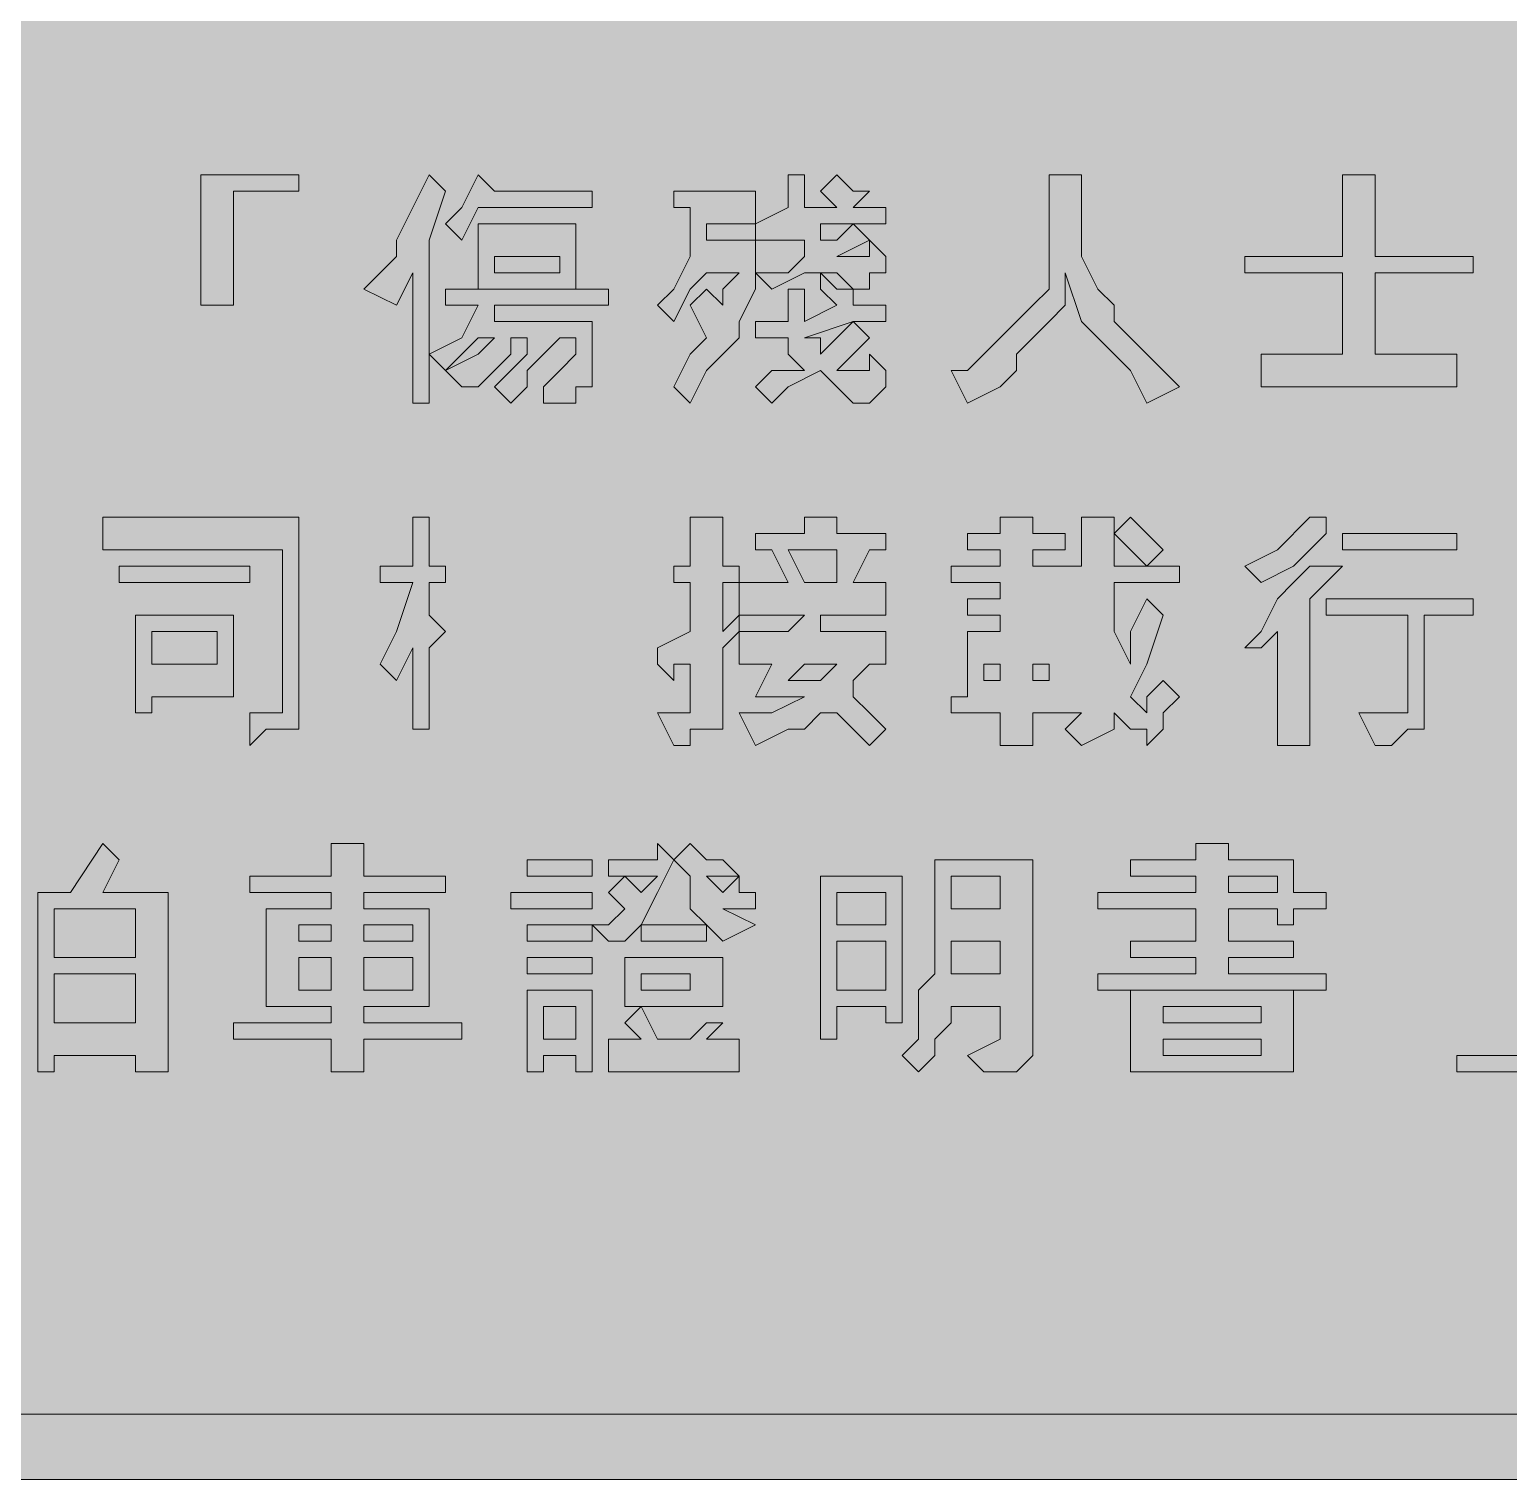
# Model space of a CAD drawing. Header units: metres. Extents: x 123 to 445, y 9 to 260.
# Drawn here: x 228.8 to 337.6, y 9.4 to 116.1 of the extents above; entities that cross this region are included whole.
import ezdxf

# ---------------------------------------------------------------- set-up
doc = ezdxf.new("R2010")
doc.units = ezdxf.units.M
doc.layers.add('FILL_BLACK_000000', color=7, linetype='Continuous', true_color=0x000000)
doc.layers.add('FILL_WHITE_FFFFFF', color=7, linetype='Continuous', true_color=0xffffff)

msp = doc.modelspace()

# ---------------------------------------------------------------- hatches: boundary and pattern name
at = {"layer": 'FILL_BLACK_000000', "true_color": 0x000000}
h = msp.add_hatch(color=7, dxfattribs=at)
h.dxf.hatch_style = 1
h.paths.add_polyline_path([(436.65, 259.97), (437.55, 259.56), (438.45, 259.15), (439.35, 258.96), (440.25, 258.75), (441.15, 258.21), (442.95, 256.56), (445.35, 254.16), (445.35, 250.56), (445.35, 18.96), (445.31, 17.16), (445.05, 15.36), (444.76, 14.46), (444.34, 13.56), (443.74, 12.66), (442.95, 11.76), (442.05, 11.57), (441.15, 11.16), (440.25, 10.75), (439.35, 10.56), (438.45, 9.87), (437.55, 9.51), (436.65, 9.38), (435.75, 9.36), (130.95, 9.36), (129.17, 9.57), (127.5, 10.11), (126.06, 10.88), (124.95, 11.76), (123.3, 13.56), (122.76, 14.46), (122.55, 15.36), (122.55, 18.96), (122.55, 250.56), (122.59, 252.34), (122.85, 254.01), (123.14, 254.77), (123.56, 255.45), (124.16, 256.06), (124.95, 256.56), (127.35, 258.96), (128.25, 259.15), (129.15, 259.56), (130.05, 259.97), (130.95, 260.16), (435.75, 260.16), (436.65, 259.97)])
h.paths.add_polyline_path([(129.19, 254.95), (128.38, 254.47), (127.65, 253.86), (127.04, 253.13), (126.56, 252.32), (126.26, 251.46), (126.15, 250.56), (126.15, 18.96), (126.36, 18.06), (126.9, 17.16), (128.55, 15.36), (128.6, 14.96), (128.76, 14.67), (129.3, 14.31), (130.07, 14.18), (130.95, 14.16), (435.75, 14.16), (436.65, 14.18), (437.55, 14.31), (438.45, 14.67), (439.35, 15.36), (440.04, 16.26), (440.4, 17.16), (440.53, 18.06), (440.55, 18.96), (440.55, 250.56), (440.55, 251.76), (440.53, 252.45), (440.4, 252.81), (440.04, 252.94), (439.35, 252.96), (437.55, 254.61), (436.65, 255.15), (435.75, 255.36), (130.95, 255.36), (130.05, 255.25), (129.19, 254.95)], flags=16)
h = msp.add_hatch(color=7, dxfattribs=at)
h.dxf.hatch_style = 1
h.paths.add_polyline_path([(243.75, 95.76), (241.35, 95.76), (241.35, 105.36), (248.55, 105.36), (248.55, 104.16), (243.75, 104.16), (243.75, 95.76)])
h = msp.add_hatch(color=7, dxfattribs=at)
h.dxf.hatch_style = 1
h.paths.add_polyline_path([(258.15, 88.56), (256.95, 88.56), (256.95, 98.16), (255.75, 95.76), (253.35, 96.96), (255.75, 99.36), (255.75, 100.56), (256.95, 102.96), (258.15, 105.36), (259.35, 104.16), (258.15, 100.56), (258.15, 88.56)])
h = msp.add_hatch(color=7, dxfattribs=at)
h.dxf.hatch_style = 1
h.paths.add_polyline_path([(270.15, 102.96), (261.75, 102.96), (260.55, 100.56), (259.35, 101.76), (260.55, 102.96), (261.75, 105.36), (262.95, 104.16), (270.15, 104.16), (270.15, 102.96)])
h = msp.add_hatch(color=7, dxfattribs=at)
h.dxf.hatch_style = 1
h.paths.add_polyline_path([(291.75, 98.16), (290.55, 98.16), (290.55, 96.96), (289.35, 96.96), (288.15, 98.16), (286.95, 98.16), (285.75, 98.16), (283.35, 96.96), (282.15, 98.16), (284.55, 98.16), (285.75, 99.36), (285.75, 100.56), (284.55, 100.56), (282.15, 100.56), (282.15, 101.76), (284.55, 102.96), (284.55, 104.16), (284.55, 105.36), (285.75, 105.36), (285.75, 104.16), (285.75, 102.96), (288.15, 102.96), (286.95, 104.16), (288.15, 105.36), (289.35, 104.16), (290.55, 104.16), (289.35, 102.96), (291.75, 102.96), (291.75, 101.76), (289.35, 101.76), (290.55, 100.56), (291.75, 99.36), (291.75, 98.16)])
h.paths.add_polyline_path([(286.95, 101.76), (286.95, 100.56), (288.15, 100.56), (289.35, 101.76), (286.95, 101.76)], flags=16)
h.paths.add_polyline_path([(288.15, 99.36), (289.35, 99.36), (290.55, 99.36), (290.55, 100.56), (288.15, 99.36)], flags=16)
h = msp.add_hatch(color=7, dxfattribs=at)
h.dxf.hatch_style = 1
h.paths.add_polyline_path([(306.15, 104.16), (306.15, 101.76), (306.15, 100.56), (306.15, 99.36), (307.35, 96.96), (308.55, 95.76), (308.55, 94.56), (309.75, 93.36), (310.95, 92.16), (312.15, 90.96), (313.35, 89.76), (310.95, 88.56), (309.75, 90.96), (308.55, 92.16), (306.15, 94.56), (304.95, 98.16), (304.95, 96.96), (304.95, 95.76), (303.75, 94.56), (302.55, 93.36), (301.35, 92.16), (301.35, 90.96), (300.15, 89.76), (297.75, 88.56), (296.55, 90.96), (297.75, 90.96), (298.95, 92.16), (300.15, 93.36), (301.35, 94.56), (302.55, 95.76), (303.75, 96.96), (303.75, 98.16), (303.75, 101.76), (303.75, 105.36), (306.15, 105.36), (306.15, 104.16)])
h = msp.add_hatch(color=7, dxfattribs=at)
h.dxf.hatch_style = 1
h.paths.add_polyline_path([(327.75, 105.36), (327.75, 104.16), (327.75, 99.36), (334.95, 99.36), (334.95, 98.16), (327.75, 98.16), (327.75, 92.16), (333.75, 92.16), (333.75, 89.76), (319.35, 89.76), (319.35, 92.16), (325.35, 92.16), (325.35, 98.16), (318.15, 98.16), (318.15, 99.36), (325.35, 99.36), (325.35, 105.36), (326.55, 105.36), (327.75, 105.36)])
h = msp.add_hatch(color=7, dxfattribs=at)
h.dxf.hatch_style = 1
h.paths.add_polyline_path([(282.15, 104.16), (282.15, 102.96), (282.15, 101.76), (278.55, 101.76), (278.55, 100.56), (282.15, 100.56), (282.15, 98.16), (282.15, 96.96), (280.95, 94.56), (280.95, 93.36), (278.55, 90.96), (277.35, 88.56), (276.15, 89.76), (277.35, 92.16), (278.55, 93.36), (277.35, 95.76), (278.55, 96.96), (279.75, 95.76), (279.75, 96.96), (280.95, 98.16), (278.55, 98.16), (277.35, 96.96), (276.15, 94.56), (274.95, 95.76), (276.15, 96.96), (277.35, 99.36), (277.35, 100.56), (277.35, 102.96), (276.15, 102.96), (276.15, 104.16), (282.15, 104.16)])
h = msp.add_hatch(color=7, dxfattribs=at)
h.dxf.hatch_style = 1
h.paths.add_polyline_path([(268.95, 96.96), (261.75, 96.96), (261.75, 101.76), (268.95, 101.76), (268.95, 96.96)])
h.paths.add_polyline_path([(267.75, 99.36), (262.95, 99.36), (262.95, 98.16), (267.75, 98.16), (267.75, 99.36)], flags=16)
h = msp.add_hatch(color=7, dxfattribs=at)
h.dxf.hatch_style = 1
h.paths.add_polyline_path([(288.15, 90.96), (289.35, 90.96), (290.55, 90.96), (290.55, 92.16), (291.75, 90.96), (291.75, 89.76), (290.55, 88.56), (289.35, 88.56), (288.15, 89.76), (286.95, 90.96), (284.55, 89.76), (283.35, 88.56), (282.15, 89.76), (283.35, 90.96), (285.75, 90.96), (284.55, 92.16), (284.55, 93.36), (282.15, 93.36), (282.15, 94.56), (284.55, 94.56), (284.55, 96.96), (285.75, 96.96), (285.75, 95.76), (285.75, 94.56), (288.15, 95.76), (286.95, 96.96), (286.95, 98.16), (288.15, 96.96), (289.35, 96.96), (289.35, 95.76), (291.75, 95.76), (291.75, 94.56), (289.35, 94.56), (290.55, 93.36), (288.15, 90.96)])
h.paths.add_polyline_path([(285.75, 93.36), (286.95, 93.36), (286.95, 92.16), (289.35, 94.56), (285.75, 93.36)], flags=16)
h = msp.add_hatch(color=7, dxfattribs=at)
h.dxf.hatch_style = 1
h.paths.add_polyline_path([(260.55, 93.36), (261.75, 95.76), (259.35, 95.76), (259.35, 96.96), (271.35, 96.96), (271.35, 95.76), (262.95, 95.76), (262.95, 94.56), (270.15, 94.56), (270.15, 92.16), (270.15, 90.96), (270.15, 89.76), (268.95, 89.76), (268.95, 88.56), (267.75, 88.56), (266.55, 88.56), (266.55, 89.76), (267.75, 90.96), (268.95, 92.16), (268.95, 93.36), (267.75, 93.36), (266.55, 92.16), (265.35, 90.96), (265.35, 89.76), (264.15, 88.56), (262.95, 89.76), (264.15, 90.96), (265.35, 92.16), (265.35, 93.36), (264.15, 93.36), (264.15, 92.16), (262.95, 90.96), (261.75, 89.76), (260.55, 89.76), (259.35, 90.96), (258.15, 92.16), (260.55, 93.36)])
h.paths.add_polyline_path([(261.75, 92.16), (262.95, 93.36), (261.75, 93.36), (259.35, 90.96), (261.75, 92.16)], flags=16)
h = msp.add_hatch(color=7, dxfattribs=at)
h.dxf.hatch_style = 1
h.paths.add_polyline_path([(248.55, 80.16), (248.55, 66.96), (248.55, 65.76), (248.55, 64.56), (247.35, 64.56), (246.15, 64.56), (244.95, 63.36), (244.95, 65.76), (246.15, 65.76), (247.35, 65.76), (247.35, 66.96), (247.35, 77.76), (234.15, 77.76), (234.15, 80.16), (248.55, 80.16)])
h = msp.add_hatch(color=7, dxfattribs=at)
h.dxf.hatch_style = 1
h.paths.add_polyline_path([(256.95, 64.56), (256.95, 70.56), (255.75, 68.16), (254.55, 69.36), (255.75, 71.76), (256.95, 75.36), (254.55, 75.36), (254.55, 76.56), (256.95, 76.56), (256.95, 80.16), (258.15, 80.16), (258.15, 76.56), (259.35, 76.56), (259.35, 75.36), (258.15, 75.36), (258.15, 72.96), (259.35, 71.76), (258.15, 70.56), (258.15, 64.56), (256.95, 64.56)])
h = msp.add_hatch(color=7, dxfattribs=at)
h.dxf.hatch_style = 1
h.paths.add_polyline_path([(277.35, 76.56), (277.35, 80.16), (278.55, 80.16), (279.75, 80.16), (279.75, 76.56), (280.95, 76.56), (280.95, 75.36), (279.75, 75.36), (279.75, 71.76), (280.95, 72.96), (280.95, 71.76), (279.75, 70.56), (279.75, 65.76), (279.75, 64.56), (278.55, 64.56), (277.35, 64.56), (277.35, 63.36), (276.15, 63.36), (274.95, 65.76), (276.15, 65.76), (277.35, 65.76), (277.35, 69.36), (276.15, 69.36), (276.15, 68.16), (274.95, 69.36), (274.95, 70.56), (277.35, 71.76), (277.35, 75.36), (276.15, 75.36), (276.15, 76.56), (277.35, 76.56)])
h = msp.add_hatch(color=7, dxfattribs=at)
h.dxf.hatch_style = 1
h.paths.add_polyline_path([(289.35, 68.16), (289.35, 66.96), (290.55, 65.76), (291.75, 64.56), (290.55, 63.36), (289.35, 64.56), (288.15, 65.76), (286.95, 65.76), (285.75, 64.56), (284.55, 64.56), (282.15, 63.36), (280.95, 65.76), (283.35, 65.76), (285.75, 66.96), (284.55, 66.96), (283.35, 66.96), (282.15, 66.96), (283.35, 69.36), (280.95, 69.36), (280.95, 71.76), (284.55, 71.76), (285.75, 72.96), (280.95, 72.96), (280.95, 75.36), (284.55, 75.36), (283.35, 77.76), (282.15, 77.76), (282.15, 78.96), (285.75, 78.96), (285.75, 80.16), (288.15, 80.16), (288.15, 78.96), (291.75, 78.96), (291.75, 77.76), (290.55, 77.76), (289.35, 75.36), (291.75, 75.36), (291.75, 72.96), (286.95, 72.96), (286.95, 71.76), (291.75, 71.76), (291.75, 69.36), (290.55, 69.36), (289.35, 68.16)])
h.paths.add_polyline_path([(285.75, 69.36), (284.55, 68.16), (286.95, 68.16), (288.15, 69.36), (285.75, 69.36)], flags=16)
h.paths.add_polyline_path([(284.55, 77.76), (285.75, 75.36), (288.15, 75.36), (288.15, 77.76), (284.55, 77.76)], flags=16)
h = msp.add_hatch(color=7, dxfattribs=at)
h.dxf.hatch_style = 1
h.paths.add_polyline_path([(297.75, 72.96), (297.75, 74.16), (300.15, 74.16), (300.15, 75.36), (296.55, 75.36), (296.55, 76.56), (300.15, 76.56), (300.15, 77.76), (297.75, 77.76), (297.75, 78.96), (300.15, 78.96), (300.15, 80.16), (302.55, 80.16), (302.55, 78.96), (304.95, 78.96), (304.95, 77.76), (302.55, 77.76), (302.55, 76.56), (306.15, 76.56), (306.15, 80.16), (307.35, 80.16), (308.55, 80.16), (308.55, 78.96), (308.55, 76.56), (313.35, 76.56), (313.35, 75.36), (308.55, 75.36), (308.55, 71.76), (309.75, 69.36), (309.75, 71.76), (310.95, 74.16), (312.15, 72.96), (310.95, 69.36), (309.75, 66.96), (310.95, 65.76), (310.95, 66.96), (312.15, 68.16), (313.35, 66.96), (312.15, 65.76), (312.15, 64.56), (310.95, 63.36), (310.95, 64.56), (309.75, 64.56), (308.55, 65.76), (308.55, 64.56), (306.15, 63.36), (304.95, 64.56), (306.15, 65.76), (302.55, 65.76), (302.55, 63.36), (300.15, 63.36), (300.15, 65.76), (296.55, 65.76), (296.55, 66.96), (297.75, 66.96), (297.75, 71.76), (300.15, 71.76), (300.15, 72.96), (297.75, 72.96)])
h.paths.add_polyline_path([(298.95, 69.36), (298.95, 68.16), (300.15, 68.16), (300.15, 69.36), (298.95, 69.36)], flags=16)
h.paths.add_polyline_path([(303.75, 69.36), (302.55, 69.36), (302.55, 68.16), (303.75, 68.16), (303.75, 69.36)], flags=16)
h = msp.add_hatch(color=7, dxfattribs=at)
h.dxf.hatch_style = 1
h.paths.add_polyline_path([(310.95, 78.96), (312.15, 77.76), (310.95, 76.56), (308.55, 78.96), (309.75, 80.16), (310.95, 78.96)])
h = msp.add_hatch(color=7, dxfattribs=at)
h.dxf.hatch_style = 1
h.paths.add_polyline_path([(320.55, 77.76), (322.95, 80.16), (324.15, 80.16), (324.15, 78.96), (321.75, 76.56), (319.35, 75.36), (318.15, 76.56), (320.55, 77.76)])
h = msp.add_hatch(color=7, dxfattribs=at)
h.dxf.hatch_style = 1
h.paths.add_polyline_path([(333.75, 78.96), (333.75, 77.76), (325.35, 77.76), (325.35, 78.96), (333.75, 78.96)])
h = msp.add_hatch(color=7, dxfattribs=at)
h.dxf.hatch_style = 1
h.paths.add_polyline_path([(244.95, 76.56), (244.95, 75.36), (235.35, 75.36), (235.35, 76.56), (244.95, 76.56)])
h = msp.add_hatch(color=7, dxfattribs=at)
h.dxf.hatch_style = 1
h.paths.add_polyline_path([(319.35, 71.76), (320.55, 74.16), (321.75, 75.36), (322.95, 76.56), (324.15, 76.56), (325.35, 76.56), (324.15, 75.36), (322.95, 74.16), (322.95, 63.36), (320.55, 63.36), (320.55, 71.76), (319.35, 70.56), (318.15, 70.56), (319.35, 71.76)])
h = msp.add_hatch(color=7, dxfattribs=at)
h.dxf.hatch_style = 1
h.paths.add_polyline_path([(324.15, 72.96), (324.15, 74.16), (334.95, 74.16), (334.95, 72.96), (331.35, 72.96), (331.35, 66.96), (331.35, 65.76), (331.35, 64.56), (330.15, 64.56), (328.95, 63.36), (327.75, 63.36), (326.55, 65.76), (328.95, 65.76), (330.15, 65.76), (330.15, 66.96), (330.15, 72.96), (324.15, 72.96)])
h = msp.add_hatch(color=7, dxfattribs=at)
h.dxf.hatch_style = 1
h.paths.add_polyline_path([(243.75, 66.96), (242.55, 66.96), (237.75, 66.96), (237.75, 65.76), (236.55, 65.76), (236.55, 72.96), (243.75, 72.96), (243.75, 66.96)])
h.paths.add_polyline_path([(242.55, 71.76), (237.75, 71.76), (237.75, 69.36), (242.55, 69.36), (242.55, 71.76)], flags=16)
h = msp.add_hatch(color=7, dxfattribs=at)
h.dxf.hatch_style = 1
h.paths.add_polyline_path([(234.15, 52.56), (238.95, 52.56), (238.95, 39.36), (236.55, 39.36), (236.55, 40.56), (230.55, 40.56), (230.55, 39.36), (229.35, 39.36), (229.35, 52.56), (231.75, 52.56), (234.15, 56.16), (235.35, 54.96), (234.15, 52.56)])
h.paths.add_polyline_path([(230.55, 51.36), (230.55, 47.76), (236.55, 47.76), (236.55, 51.36), (230.55, 51.36)], flags=16)
h.paths.add_polyline_path([(236.55, 46.56), (230.55, 46.56), (230.55, 42.96), (236.55, 42.96), (236.55, 46.56)], flags=16)
h = msp.add_hatch(color=7, dxfattribs=at)
h.dxf.hatch_style = 1
h.paths.add_polyline_path([(253.35, 53.76), (259.35, 53.76), (259.35, 52.56), (253.35, 52.56), (253.35, 51.36), (258.15, 51.36), (258.15, 44.16), (253.35, 44.16), (253.35, 42.96), (260.55, 42.96), (260.55, 41.76), (253.35, 41.76), (253.35, 39.36), (250.95, 39.36), (250.95, 41.76), (243.75, 41.76), (243.75, 42.96), (250.95, 42.96), (250.95, 44.16), (246.15, 44.16), (246.15, 51.36), (250.95, 51.36), (250.95, 52.56), (244.95, 52.56), (244.95, 53.76), (250.95, 53.76), (250.95, 56.16), (253.35, 56.16), (253.35, 54.96), (253.35, 53.76)])
h.paths.add_polyline_path([(250.95, 48.96), (250.95, 50.16), (248.55, 50.16), (248.55, 48.96), (250.95, 48.96)], flags=16)
h.paths.add_polyline_path([(248.55, 45.36), (250.95, 45.36), (250.95, 47.76), (248.55, 47.76), (248.55, 45.36)], flags=16)
h.paths.add_polyline_path([(253.35, 50.16), (253.35, 48.96), (256.95, 48.96), (256.95, 50.16), (253.35, 50.16)], flags=16)
h.paths.add_polyline_path([(256.95, 47.76), (253.35, 47.76), (253.35, 45.36), (256.95, 45.36), (256.95, 47.76)], flags=16)
h = msp.add_hatch(color=7, dxfattribs=at)
h.dxf.hatch_style = 1
h.paths.add_polyline_path([(271.35, 48.96), (270.15, 50.16), (271.35, 50.16), (272.55, 51.36), (271.35, 52.56), (272.55, 53.76), (271.35, 53.76), (271.35, 54.96), (274.95, 54.96), (274.95, 56.16), (276.15, 54.96), (274.95, 52.56), (273.75, 50.16), (272.55, 48.96), (271.35, 48.96)])
h.paths.add_polyline_path([(273.75, 52.56), (274.95, 53.76), (272.55, 53.76), (273.75, 52.56)], flags=16)
h = msp.add_hatch(color=7, dxfattribs=at)
h.dxf.hatch_style = 1
h.paths.add_polyline_path([(278.55, 54.96), (279.75, 54.96), (280.95, 53.76), (280.95, 52.56), (282.15, 52.56), (282.15, 51.36), (280.95, 51.36), (279.75, 51.36), (282.15, 50.16), (279.75, 48.96), (278.55, 50.16), (277.35, 51.36), (277.35, 52.56), (277.35, 53.76), (276.15, 54.96), (277.35, 56.16), (278.55, 54.96)])
h.paths.add_polyline_path([(279.75, 53.76), (278.55, 53.76), (279.75, 52.56), (280.95, 53.76), (279.75, 53.76)], flags=16)
h = msp.add_hatch(color=7, dxfattribs=at)
h.dxf.hatch_style = 1
h.paths.add_polyline_path([(314.55, 52.56), (314.55, 53.76), (309.75, 53.76), (309.75, 54.96), (314.55, 54.96), (314.55, 56.16), (315.75, 56.16), (316.95, 56.16), (316.95, 54.96), (321.75, 54.96), (321.75, 52.56), (324.15, 52.56), (324.15, 51.36), (321.75, 51.36), (321.75, 50.16), (320.55, 50.16), (320.55, 51.36), (316.95, 51.36), (316.95, 50.16), (316.95, 48.96), (321.75, 48.96), (321.75, 47.76), (316.95, 47.76), (316.95, 46.56), (324.15, 46.56), (324.15, 45.36), (307.35, 45.36), (307.35, 46.56), (314.55, 46.56), (314.55, 47.76), (309.75, 47.76), (309.75, 48.96), (314.55, 48.96), (314.55, 50.16), (314.55, 51.36), (307.35, 51.36), (307.35, 52.56), (314.55, 52.56)])
h.paths.add_polyline_path([(316.95, 52.56), (320.55, 52.56), (320.55, 53.76), (316.95, 53.76), (316.95, 52.56)], flags=16)
h = msp.add_hatch(color=7, dxfattribs=at)
h.dxf.hatch_style = 1
h.paths.add_polyline_path([(270.15, 54.96), (270.15, 53.76), (265.35, 53.76), (265.35, 54.96), (270.15, 54.96)])
h = msp.add_hatch(color=7, dxfattribs=at)
h.dxf.hatch_style = 1
h.paths.add_polyline_path([(302.55, 40.56), (301.35, 39.36), (300.15, 39.36), (298.95, 39.36), (297.75, 40.56), (300.15, 41.76), (300.15, 44.16), (296.55, 44.16), (296.55, 42.96), (295.35, 41.76), (295.35, 40.56), (294.15, 39.36), (292.95, 40.56), (294.15, 41.76), (294.15, 42.96), (294.15, 45.36), (295.35, 46.56), (295.35, 54.96), (302.55, 54.96), (302.55, 41.76), (302.55, 40.56)])
h.paths.add_polyline_path([(296.55, 53.76), (296.55, 51.36), (300.15, 51.36), (300.15, 53.76), (296.55, 53.76)], flags=16)
h.paths.add_polyline_path([(300.15, 48.96), (296.55, 48.96), (296.55, 46.56), (300.15, 46.56), (300.15, 48.96)], flags=16)
h = msp.add_hatch(color=7, dxfattribs=at)
h.dxf.hatch_style = 1
h.paths.add_polyline_path([(291.75, 42.96), (291.75, 44.16), (288.15, 44.16), (288.15, 41.76), (286.95, 41.76), (286.95, 53.76), (292.95, 53.76), (292.95, 42.96), (291.75, 42.96)])
h.paths.add_polyline_path([(288.15, 52.56), (288.15, 50.16), (291.75, 50.16), (291.75, 52.56), (288.15, 52.56)], flags=16)
h.paths.add_polyline_path([(291.75, 48.96), (288.15, 48.96), (288.15, 45.36), (291.75, 45.36), (291.75, 48.96)], flags=16)
h = msp.add_hatch(color=7, dxfattribs=at)
h.dxf.hatch_style = 1
h.paths.add_polyline_path([(270.15, 52.56), (270.15, 51.36), (264.15, 51.36), (264.15, 52.56), (270.15, 52.56)])
h = msp.add_hatch(color=7, dxfattribs=at)
h.dxf.hatch_style = 1
h.paths.add_polyline_path([(270.15, 50.16), (270.15, 48.96), (265.35, 48.96), (265.35, 50.16), (270.15, 50.16)])
h = msp.add_hatch(color=7, dxfattribs=at)
h.dxf.hatch_style = 1
h.paths.add_polyline_path([(273.75, 48.96), (273.75, 50.16), (278.55, 50.16), (278.55, 48.96), (273.75, 48.96)])
h = msp.add_hatch(color=7, dxfattribs=at)
h.dxf.hatch_style = 1
h.paths.add_polyline_path([(340.95, 48.96), (340.95, 39.36), (333.75, 39.36), (333.75, 40.56), (339.75, 40.56), (339.75, 48.96), (340.95, 48.96)])
h = msp.add_hatch(color=7, dxfattribs=at)
h.dxf.hatch_style = 1
h.paths.add_polyline_path([(270.15, 47.76), (270.15, 46.56), (265.35, 46.56), (265.35, 47.76), (270.15, 47.76)])
h = msp.add_hatch(color=7, dxfattribs=at)
h.dxf.hatch_style = 1
h.paths.add_polyline_path([(279.75, 44.16), (272.55, 44.16), (272.55, 47.76), (279.75, 47.76), (279.75, 44.16)])
h.paths.add_polyline_path([(277.35, 46.56), (273.75, 46.56), (273.75, 45.36), (277.35, 45.36), (277.35, 46.56)], flags=16)
h = msp.add_hatch(color=7, dxfattribs=at)
h.dxf.hatch_style = 1
h.paths.add_polyline_path([(270.15, 39.36), (268.95, 39.36), (268.95, 40.56), (266.55, 40.56), (266.55, 39.36), (265.35, 39.36), (265.35, 45.36), (270.15, 45.36), (270.15, 39.36)])
h.paths.add_polyline_path([(268.95, 44.16), (266.55, 44.16), (266.55, 41.76), (268.95, 41.76), (268.95, 44.16)], flags=16)
h = msp.add_hatch(color=7, dxfattribs=at)
h.dxf.hatch_style = 1
h.paths.add_polyline_path([(319.35, 39.36), (312.15, 39.36), (309.75, 39.36), (309.75, 45.36), (321.75, 45.36), (321.75, 39.36), (319.35, 39.36)])
h.paths.add_polyline_path([(312.15, 41.76), (312.15, 40.56), (319.35, 40.56), (319.35, 41.76), (312.15, 41.76)], flags=16)
h.paths.add_polyline_path([(319.35, 44.16), (312.15, 44.16), (312.15, 42.96), (319.35, 42.96), (319.35, 44.16)], flags=16)
h = msp.add_hatch(color=7, dxfattribs=at)
h.dxf.hatch_style = 1
h.paths.add_polyline_path([(274.95, 41.76), (277.35, 41.76), (278.55, 42.96), (279.75, 42.96), (278.55, 41.76), (280.95, 41.76), (280.95, 39.36), (271.35, 39.36), (271.35, 41.76), (273.75, 41.76), (272.55, 42.96), (273.75, 44.16), (274.95, 41.76)])
at = {"layer": 'FILL_WHITE_FFFFFF', "true_color": 0xffffff}
h = msp.add_hatch(color=7, dxfattribs=at)
h.dxf.hatch_style = 1
h.paths.add_polyline_path([(435.75, 255.36), (436.46, 255.34), (436.95, 255.21), (437.44, 254.85), (438.15, 254.16), (438.75, 254.01), (439.16, 253.65), (439.3, 253.36), (439.35, 252.96), (440.04, 252.94), (440.4, 252.81), (440.53, 252.45), (440.55, 251.76), (440.55, 250.56), (440.55, 18.96), (440.53, 18.06), (440.4, 17.16), (440.04, 16.26), (439.35, 15.36), (438.45, 14.67), (437.55, 14.31), (436.65, 14.18), (435.75, 14.16), (130.95, 14.16), (130.07, 14.18), (129.3, 14.31), (128.76, 14.67), (128.6, 14.96), (128.55, 15.36), (126.9, 17.16), (126.36, 18.06), (126.15, 18.96), (126.15, 250.56), (126.36, 251.44), (126.9, 252.21), (127.67, 252.75), (128.55, 252.96), (128.76, 253.84), (129.3, 254.61), (130.07, 255.15), (130.95, 255.36), (435.75, 255.36)])

# ---------------------------------------------------------------- linework, layer by layer
at = {"layer": 'FILL_BLACK_000000', "lineweight": 0, "true_color": 0x000000}
for points in [[(435.75, 9.36), (130.95, 9.36), (129.17, 9.57), (127.5, 10.11), (126.06, 10.88), (124.95, 11.76), (123.3, 13.56), (122.76, 14.46), (122.55, 15.36), (122.55, 18.96), (122.55, 250.56), (122.59, 252.34), (122.85, 254.01), (123.14, 254.77), (123.56, 255.45), (124.16, 256.06), (124.95, 256.56), (127.35, 258.96), (128.25, 259.15), (129.15, 259.56), (130.05, 259.97), (130.95, 260.16), (435.75, 260.16)], [(435.75, 255.36), (130.95, 255.36), (130.05, 255.25), (129.19, 254.95), (128.38, 254.47), (127.65, 253.86), (127.04, 253.13), (126.56, 252.32), (126.26, 251.46), (126.15, 250.56), (126.15, 18.96), (126.36, 18.06), (126.9, 17.16), (128.55, 15.36), (128.6, 14.96), (128.76, 14.67), (129.3, 14.31), (130.07, 14.18), (130.95, 14.16), (435.75, 14.16)]]:
    msp.add_lwpolyline(points, dxfattribs=at)
for points in [[(243.75, 95.76), (241.35, 95.76), (241.35, 105.36), (248.55, 105.36), (248.55, 104.16), (243.75, 104.16)], [(258.15, 88.56), (256.95, 88.56), (256.95, 98.16), (255.75, 95.76), (253.35, 96.96), (255.75, 99.36), (255.75, 100.56), (256.95, 102.96), (258.15, 105.36), (259.35, 104.16), (258.15, 100.56)], [(270.15, 102.96), (261.75, 102.96), (260.55, 100.56), (259.35, 101.76), (260.55, 102.96), (261.75, 105.36), (262.95, 104.16), (270.15, 104.16)], [(291.75, 98.16), (290.55, 98.16), (290.55, 96.96), (289.35, 96.96), (288.15, 98.16), (286.95, 98.16), (285.75, 98.16), (283.35, 96.96), (282.15, 98.16), (284.55, 98.16), (285.75, 99.36), (285.75, 100.56), (284.55, 100.56), (282.15, 100.56), (282.15, 101.76), (284.55, 102.96), (284.55, 104.16), (284.55, 105.36), (285.75, 105.36), (285.75, 104.16), (285.75, 102.96), (288.15, 102.96), (286.95, 104.16), (288.15, 105.36), (289.35, 104.16), (290.55, 104.16), (289.35, 102.96), (291.75, 102.96), (291.75, 101.76), (289.35, 101.76), (290.55, 100.56), (291.75, 99.36)], [(306.15, 104.16), (306.15, 101.76), (306.15, 100.56), (306.15, 99.36), (307.35, 96.96), (308.55, 95.76), (308.55, 94.56), (309.75, 93.36), (310.95, 92.16), (312.15, 90.96), (313.35, 89.76), (310.95, 88.56), (309.75, 90.96), (308.55, 92.16), (306.15, 94.56), (304.95, 98.16), (304.95, 96.96), (304.95, 95.76), (303.75, 94.56), (302.55, 93.36), (301.35, 92.16), (301.35, 90.96), (300.15, 89.76), (297.75, 88.56), (296.55, 90.96), (297.75, 90.96), (298.95, 92.16), (300.15, 93.36), (301.35, 94.56), (302.55, 95.76), (303.75, 96.96), (303.75, 98.16), (303.75, 101.76), (303.75, 105.36), (306.15, 105.36)], [(327.75, 105.36), (327.75, 104.16), (327.75, 99.36), (334.95, 99.36), (334.95, 98.16), (327.75, 98.16), (327.75, 92.16), (333.75, 92.16), (333.75, 89.76), (319.35, 89.76), (319.35, 92.16), (325.35, 92.16), (325.35, 98.16), (318.15, 98.16), (318.15, 99.36), (325.35, 99.36), (325.35, 105.36), (326.55, 105.36)], [(282.15, 104.16), (282.15, 102.96), (282.15, 101.76), (278.55, 101.76), (278.55, 100.56), (282.15, 100.56), (282.15, 98.16), (282.15, 96.96), (280.95, 94.56), (280.95, 93.36), (278.55, 90.96), (277.35, 88.56), (276.15, 89.76), (277.35, 92.16), (278.55, 93.36), (277.35, 95.76), (278.55, 96.96), (279.75, 95.76), (279.75, 96.96), (280.95, 98.16), (278.55, 98.16), (277.35, 96.96), (276.15, 94.56), (274.95, 95.76), (276.15, 96.96), (277.35, 99.36), (277.35, 100.56), (277.35, 102.96), (276.15, 102.96), (276.15, 104.16)], [(268.95, 96.96), (261.75, 96.96), (261.75, 101.76), (268.95, 101.76)], [(286.95, 101.76), (286.95, 100.56), (288.15, 100.56), (289.35, 101.76)], [(288.15, 99.36), (289.35, 99.36), (290.55, 99.36), (290.55, 100.56)], [(267.75, 99.36), (262.95, 99.36), (262.95, 98.16), (267.75, 98.16)], [(288.15, 90.96), (289.35, 90.96), (290.55, 90.96), (290.55, 92.16), (291.75, 90.96), (291.75, 89.76), (290.55, 88.56), (289.35, 88.56), (288.15, 89.76), (286.95, 90.96), (284.55, 89.76), (283.35, 88.56), (282.15, 89.76), (283.35, 90.96), (285.75, 90.96), (284.55, 92.16), (284.55, 93.36), (282.15, 93.36), (282.15, 94.56), (284.55, 94.56), (284.55, 96.96), (285.75, 96.96), (285.75, 95.76), (285.75, 94.56), (288.15, 95.76), (286.95, 96.96), (286.95, 98.16), (288.15, 96.96), (289.35, 96.96), (289.35, 95.76), (291.75, 95.76), (291.75, 94.56), (289.35, 94.56), (290.55, 93.36)], [(260.55, 93.36), (261.75, 95.76), (259.35, 95.76), (259.35, 96.96), (271.35, 96.96), (271.35, 95.76), (262.95, 95.76), (262.95, 94.56), (270.15, 94.56), (270.15, 92.16), (270.15, 90.96), (270.15, 89.76), (268.95, 89.76), (268.95, 88.56), (267.75, 88.56), (266.55, 88.56), (266.55, 89.76), (267.75, 90.96), (268.95, 92.16), (268.95, 93.36), (267.75, 93.36), (266.55, 92.16), (265.35, 90.96), (265.35, 89.76), (264.15, 88.56), (262.95, 89.76), (264.15, 90.96), (265.35, 92.16), (265.35, 93.36), (264.15, 93.36), (264.15, 92.16), (262.95, 90.96), (261.75, 89.76), (260.55, 89.76), (259.35, 90.96), (258.15, 92.16)], [(285.75, 93.36), (286.95, 93.36), (286.95, 92.16), (289.35, 94.56)], [(261.75, 92.16), (262.95, 93.36), (261.75, 93.36), (259.35, 90.96)], [(248.55, 80.16), (248.55, 66.96), (248.55, 65.76), (248.55, 64.56), (247.35, 64.56), (246.15, 64.56), (244.95, 63.36), (244.95, 65.76), (246.15, 65.76), (247.35, 65.76), (247.35, 66.96), (247.35, 77.76), (234.15, 77.76), (234.15, 80.16)], [(256.95, 64.56), (256.95, 70.56), (255.75, 68.16), (254.55, 69.36), (255.75, 71.76), (256.95, 75.36), (254.55, 75.36), (254.55, 76.56), (256.95, 76.56), (256.95, 80.16), (258.15, 80.16), (258.15, 76.56), (259.35, 76.56), (259.35, 75.36), (258.15, 75.36), (258.15, 72.96), (259.35, 71.76), (258.15, 70.56), (258.15, 64.56)], [(277.35, 76.56), (277.35, 80.16), (278.55, 80.16), (279.75, 80.16), (279.75, 76.56), (280.95, 76.56), (280.95, 75.36), (279.75, 75.36), (279.75, 71.76), (280.95, 72.96), (280.95, 71.76), (279.75, 70.56), (279.75, 65.76), (279.75, 64.56), (278.55, 64.56), (277.35, 64.56), (277.35, 63.36), (276.15, 63.36), (274.95, 65.76), (276.15, 65.76), (277.35, 65.76), (277.35, 69.36), (276.15, 69.36), (276.15, 68.16), (274.95, 69.36), (274.95, 70.56), (277.35, 71.76), (277.35, 75.36), (276.15, 75.36), (276.15, 76.56)], [(289.35, 68.16), (289.35, 66.96), (290.55, 65.76), (291.75, 64.56), (290.55, 63.36), (289.35, 64.56), (288.15, 65.76), (286.95, 65.76), (285.75, 64.56), (284.55, 64.56), (282.15, 63.36), (280.95, 65.76), (283.35, 65.76), (285.75, 66.96), (284.55, 66.96), (283.35, 66.96), (282.15, 66.96), (283.35, 69.36), (280.95, 69.36), (280.95, 71.76), (284.55, 71.76), (285.75, 72.96), (280.95, 72.96), (280.95, 75.36), (284.55, 75.36), (283.35, 77.76), (282.15, 77.76), (282.15, 78.96), (285.75, 78.96), (285.75, 80.16), (288.15, 80.16), (288.15, 78.96), (291.75, 78.96), (291.75, 77.76), (290.55, 77.76), (289.35, 75.36), (291.75, 75.36), (291.75, 72.96), (286.95, 72.96), (286.95, 71.76), (291.75, 71.76), (291.75, 69.36), (290.55, 69.36)], [(297.75, 72.96), (297.75, 74.16), (300.15, 74.16), (300.15, 75.36), (296.55, 75.36), (296.55, 76.56), (300.15, 76.56), (300.15, 77.76), (297.75, 77.76), (297.75, 78.96), (300.15, 78.96), (300.15, 80.16), (302.55, 80.16), (302.55, 78.96), (304.95, 78.96), (304.95, 77.76), (302.55, 77.76), (302.55, 76.56), (306.15, 76.56), (306.15, 80.16), (307.35, 80.16), (308.55, 80.16), (308.55, 78.96), (308.55, 76.56), (313.35, 76.56), (313.35, 75.36), (308.55, 75.36), (308.55, 71.76), (309.75, 69.36), (309.75, 71.76), (310.95, 74.16), (312.15, 72.96), (310.95, 69.36), (309.75, 66.96), (310.95, 65.76), (310.95, 66.96), (312.15, 68.16), (313.35, 66.96), (312.15, 65.76), (312.15, 64.56), (310.95, 63.36), (310.95, 64.56), (309.75, 64.56), (308.55, 65.76), (308.55, 64.56), (306.15, 63.36), (304.95, 64.56), (306.15, 65.76), (302.55, 65.76), (302.55, 63.36), (300.15, 63.36), (300.15, 65.76), (296.55, 65.76), (296.55, 66.96), (297.75, 66.96), (297.75, 71.76), (300.15, 71.76), (300.15, 72.96)], [(310.95, 78.96), (312.15, 77.76), (310.95, 76.56), (308.55, 78.96), (309.75, 80.16)], [(320.55, 77.76), (322.95, 80.16), (324.15, 80.16), (324.15, 78.96), (321.75, 76.56), (319.35, 75.36), (318.15, 76.56)], [(333.75, 78.96), (333.75, 77.76), (325.35, 77.76), (325.35, 78.96)], [(284.55, 77.76), (285.75, 75.36), (288.15, 75.36), (288.15, 77.76)], [(244.95, 76.56), (244.95, 75.36), (235.35, 75.36), (235.35, 76.56)], [(319.35, 71.76), (320.55, 74.16), (321.75, 75.36), (322.95, 76.56), (324.15, 76.56), (325.35, 76.56), (324.15, 75.36), (322.95, 74.16), (322.95, 63.36), (320.55, 63.36), (320.55, 71.76), (319.35, 70.56), (318.15, 70.56)], [(324.15, 72.96), (324.15, 74.16), (334.95, 74.16), (334.95, 72.96), (331.35, 72.96), (331.35, 66.96), (331.35, 65.76), (331.35, 64.56), (330.15, 64.56), (328.95, 63.36), (327.75, 63.36), (326.55, 65.76), (328.95, 65.76), (330.15, 65.76), (330.15, 66.96), (330.15, 72.96)], [(243.75, 66.96), (242.55, 66.96), (237.75, 66.96), (237.75, 65.76), (236.55, 65.76), (236.55, 72.96), (243.75, 72.96)], [(242.55, 71.76), (237.75, 71.76), (237.75, 69.36), (242.55, 69.36)], [(285.75, 69.36), (284.55, 68.16), (286.95, 68.16), (288.15, 69.36)], [(298.95, 69.36), (298.95, 68.16), (300.15, 68.16), (300.15, 69.36)], [(303.75, 69.36), (302.55, 69.36), (302.55, 68.16), (303.75, 68.16)], [(234.15, 52.56), (238.95, 52.56), (238.95, 39.36), (236.55, 39.36), (236.55, 40.56), (230.55, 40.56), (230.55, 39.36), (229.35, 39.36), (229.35, 52.56), (231.75, 52.56), (234.15, 56.16), (235.35, 54.96)], [(253.35, 53.76), (259.35, 53.76), (259.35, 52.56), (253.35, 52.56), (253.35, 51.36), (258.15, 51.36), (258.15, 44.16), (253.35, 44.16), (253.35, 42.96), (260.55, 42.96), (260.55, 41.76), (253.35, 41.76), (253.35, 39.36), (250.95, 39.36), (250.95, 41.76), (243.75, 41.76), (243.75, 42.96), (250.95, 42.96), (250.95, 44.16), (246.15, 44.16), (246.15, 51.36), (250.95, 51.36), (250.95, 52.56), (244.95, 52.56), (244.95, 53.76), (250.95, 53.76), (250.95, 56.16), (253.35, 56.16), (253.35, 54.96)], [(271.35, 48.96), (270.15, 50.16), (271.35, 50.16), (272.55, 51.36), (271.35, 52.56), (272.55, 53.76), (271.35, 53.76), (271.35, 54.96), (274.95, 54.96), (274.95, 56.16), (276.15, 54.96), (274.95, 52.56), (273.75, 50.16), (272.55, 48.96)], [(278.55, 54.96), (279.75, 54.96), (280.95, 53.76), (280.95, 52.56), (282.15, 52.56), (282.15, 51.36), (280.95, 51.36), (279.75, 51.36), (282.15, 50.16), (279.75, 48.96), (278.55, 50.16), (277.35, 51.36), (277.35, 52.56), (277.35, 53.76), (276.15, 54.96), (277.35, 56.16)], [(314.55, 52.56), (314.55, 53.76), (309.75, 53.76), (309.75, 54.96), (314.55, 54.96), (314.55, 56.16), (315.75, 56.16), (316.95, 56.16), (316.95, 54.96), (321.75, 54.96), (321.75, 52.56), (324.15, 52.56), (324.15, 51.36), (321.75, 51.36), (321.75, 50.16), (320.55, 50.16), (320.55, 51.36), (316.95, 51.36), (316.95, 50.16), (316.95, 48.96), (321.75, 48.96), (321.75, 47.76), (316.95, 47.76), (316.95, 46.56), (324.15, 46.56), (324.15, 45.36), (307.35, 45.36), (307.35, 46.56), (314.55, 46.56), (314.55, 47.76), (309.75, 47.76), (309.75, 48.96), (314.55, 48.96), (314.55, 50.16), (314.55, 51.36), (307.35, 51.36), (307.35, 52.56)], [(270.15, 54.96), (270.15, 53.76), (265.35, 53.76), (265.35, 54.96)], [(302.55, 40.56), (301.35, 39.36), (300.15, 39.36), (298.95, 39.36), (297.75, 40.56), (300.15, 41.76), (300.15, 44.16), (296.55, 44.16), (296.55, 42.96), (295.35, 41.76), (295.35, 40.56), (294.15, 39.36), (292.95, 40.56), (294.15, 41.76), (294.15, 42.96), (294.15, 45.36), (295.35, 46.56), (295.35, 54.96), (302.55, 54.96), (302.55, 41.76)], [(273.75, 52.56), (274.95, 53.76), (272.55, 53.76)], [(279.75, 53.76), (278.55, 53.76), (279.75, 52.56), (280.95, 53.76)], [(291.75, 42.96), (291.75, 44.16), (288.15, 44.16), (288.15, 41.76), (286.95, 41.76), (286.95, 53.76), (292.95, 53.76), (292.95, 42.96)], [(296.55, 53.76), (296.55, 51.36), (300.15, 51.36), (300.15, 53.76)], [(316.95, 52.56), (320.55, 52.56), (320.55, 53.76), (316.95, 53.76)], [(270.15, 52.56), (270.15, 51.36), (264.15, 51.36), (264.15, 52.56)], [(288.15, 52.56), (288.15, 50.16), (291.75, 50.16), (291.75, 52.56)], [(230.55, 51.36), (230.55, 47.76), (236.55, 47.76), (236.55, 51.36)], [(250.95, 48.96), (250.95, 50.16), (248.55, 50.16), (248.55, 48.96)], [(253.35, 50.16), (253.35, 48.96), (256.95, 48.96), (256.95, 50.16)], [(270.15, 50.16), (270.15, 48.96), (265.35, 48.96), (265.35, 50.16)], [(273.75, 48.96), (273.75, 50.16), (278.55, 50.16), (278.55, 48.96)], [(291.75, 48.96), (288.15, 48.96), (288.15, 45.36), (291.75, 45.36)], [(300.15, 48.96), (296.55, 48.96), (296.55, 46.56), (300.15, 46.56)], [(340.95, 48.96), (340.95, 39.36), (333.75, 39.36), (333.75, 40.56), (339.75, 40.56), (339.75, 48.96)], [(248.55, 45.36), (250.95, 45.36), (250.95, 47.76), (248.55, 47.76)], [(256.95, 47.76), (253.35, 47.76), (253.35, 45.36), (256.95, 45.36)], [(270.15, 47.76), (270.15, 46.56), (265.35, 46.56), (265.35, 47.76)], [(279.75, 44.16), (272.55, 44.16), (272.55, 47.76), (279.75, 47.76)], [(236.55, 46.56), (230.55, 46.56), (230.55, 42.96), (236.55, 42.96)], [(277.35, 46.56), (273.75, 46.56), (273.75, 45.36), (277.35, 45.36)], [(270.15, 39.36), (268.95, 39.36), (268.95, 40.56), (266.55, 40.56), (266.55, 39.36), (265.35, 39.36), (265.35, 45.36), (270.15, 45.36)], [(319.35, 39.36), (312.15, 39.36), (309.75, 39.36), (309.75, 45.36), (321.75, 45.36), (321.75, 39.36)], [(268.95, 44.16), (266.55, 44.16), (266.55, 41.76), (268.95, 41.76)], [(274.95, 41.76), (277.35, 41.76), (278.55, 42.96), (279.75, 42.96), (278.55, 41.76), (280.95, 41.76), (280.95, 39.36), (271.35, 39.36), (271.35, 41.76), (273.75, 41.76), (272.55, 42.96), (273.75, 44.16)], [(319.35, 44.16), (312.15, 44.16), (312.15, 42.96), (319.35, 42.96)], [(312.15, 41.76), (312.15, 40.56), (319.35, 40.56), (319.35, 41.76)]]:
    msp.add_lwpolyline(points, close=True, dxfattribs=at)
at = {"layer": 'FILL_WHITE_FFFFFF', "lineweight": 0, "true_color": 0xffffff}
msp.add_lwpolyline([(435.75, 14.16), (130.95, 14.16), (130.07, 14.18), (129.3, 14.31), (128.76, 14.67), (128.6, 14.96), (128.55, 15.36), (126.9, 17.16), (126.36, 18.06), (126.15, 18.96), (126.15, 250.56), (126.36, 251.44), (126.9, 252.21), (127.67, 252.75), (128.55, 252.96), (128.76, 253.84), (129.3, 254.61), (130.07, 255.15), (130.95, 255.36), (435.75, 255.36)], dxfattribs=at)

doc.saveas('drawing.dxf')
